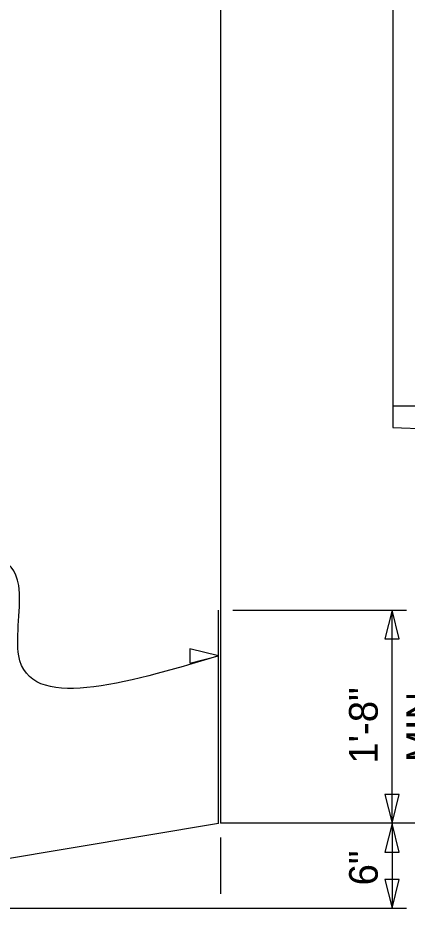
# Model space of a CAD drawing. Extents: x 0 to 2289, y 0 to 839.
# Drawn here: x 246.03 to 263.01, y 50.39 to 89.23 of the extents above; entities that cross this region are included whole.
import ezdxf

# ---------------------------------------------------------------- set-up
doc = ezdxf.new("R2010")
doc.units = 0
for name, color, linetype in [('Arrowhead Terminators', 7, 'Continuous'), ('Dimension Lines', 7, 'Continuous'), ('Mis Beam Bolsters', 7, 'Continuous'), ('Mis Object Lines', 7, 'Continuous'), ('Miscellaneous Lines', 7, 'Continuous'), ('Plot Label', 7, 'Continuous'), ('User Information Notes CELL', 7, 'Continuous')]:
    doc.layers.add(name, color=color, linetype=linetype)

# ---------------------------------------------------------------- blocks, each defined once
blk = doc.blocks.new('AH')
at = {"layer": 'Arrowhead Terminators'}
blk.add_lwpolyline([(0, 0), (-1.25, 0.3125), (-1.25, -0.3125)], close=True, dxfattribs=at)

msp = doc.modelspace()

# ---------------------------------------------------------------- linework, layer by layer
at = {"layer": 'Mis Beam Bolsters'}
msp.add_lwpolyline([(254.787, 61.394), (253.537, 61.706), (253.537, 61.081)], close=True, dxfattribs=at)
at = {"layer": 'Mis Object Lines'}
for p, q in [((254.87, 105.548), (254.87, 54.093)), ((262.389, 105.548), (262.389, 71.357)), ((262.389, 72.297), (275.076, 72.297)), ((262.389, 71.357), (274.995, 70.917))]:
    msp.add_line(p, q, dxfattribs=at)
at = {"layer": 'Miscellaneous Lines'}
for q in [(254.787, 63.393), (232.657, 50.391)]:
    msp.add_line((254.787, 54.079), q, dxfattribs=at)
at = {"layer": 'Plot Label'}
for p, q in [((255.412, 63.393), (262.98, 63.393)), ((262.353, 54.093), (262.353, 63.393)), ((262.353, 54.079), (262.353, 50.391)), ((254.87, 53.468), (254.87, 51.016)), ((233.282, 50.391), (262.978, 50.391))]:
    msp.add_line(p, q, dxfattribs=at)
msp.add_spline([(254.787, 61.394), (246.072, 61.394), (246.072, 64.471), (236.976, 64.471)], degree=3, dxfattribs=at)
at = {"layer": 'User Information Notes CELL'}
msp.add_line((275.444, 54.093), (254.87, 54.093), dxfattribs=at)

# ---------------------------------------------------------------- block references
at = {"layer": 'Mis Beam Bolsters'}
for p, xscale, yscale, rotation in [((262.353, 63.393), 1.0043453379429395, 1.0043453379429395, 90), ((262.353, 54.093), 1.0043453379429395, 1.0043453379429395, -90), ((262.353, 54.079), 1.0000040000119998, 1.0000040000119998, 90), ((262.353, 50.391), 1.0000040000119998, 1.0000040000119998, -90)]:
    msp.add_blockref('AH', p, dxfattribs=dict(at, xscale=xscale, yscale=yscale, rotation=rotation))

# ---------------------------------------------------------------- texts
at = {"layer": 'Dimension Lines'}
for s, height, p in [('1\'-8"', 1.2516, (261.727, 56.694)), ('MIN.', 1.2516, (264.23, 56.763)), ('6"', 1.25, (261.728, 51.384))]:
    msp.add_text(s, height=height, rotation=90, dxfattribs=at).set_placement(p)

doc.saveas('drawing.dxf')
